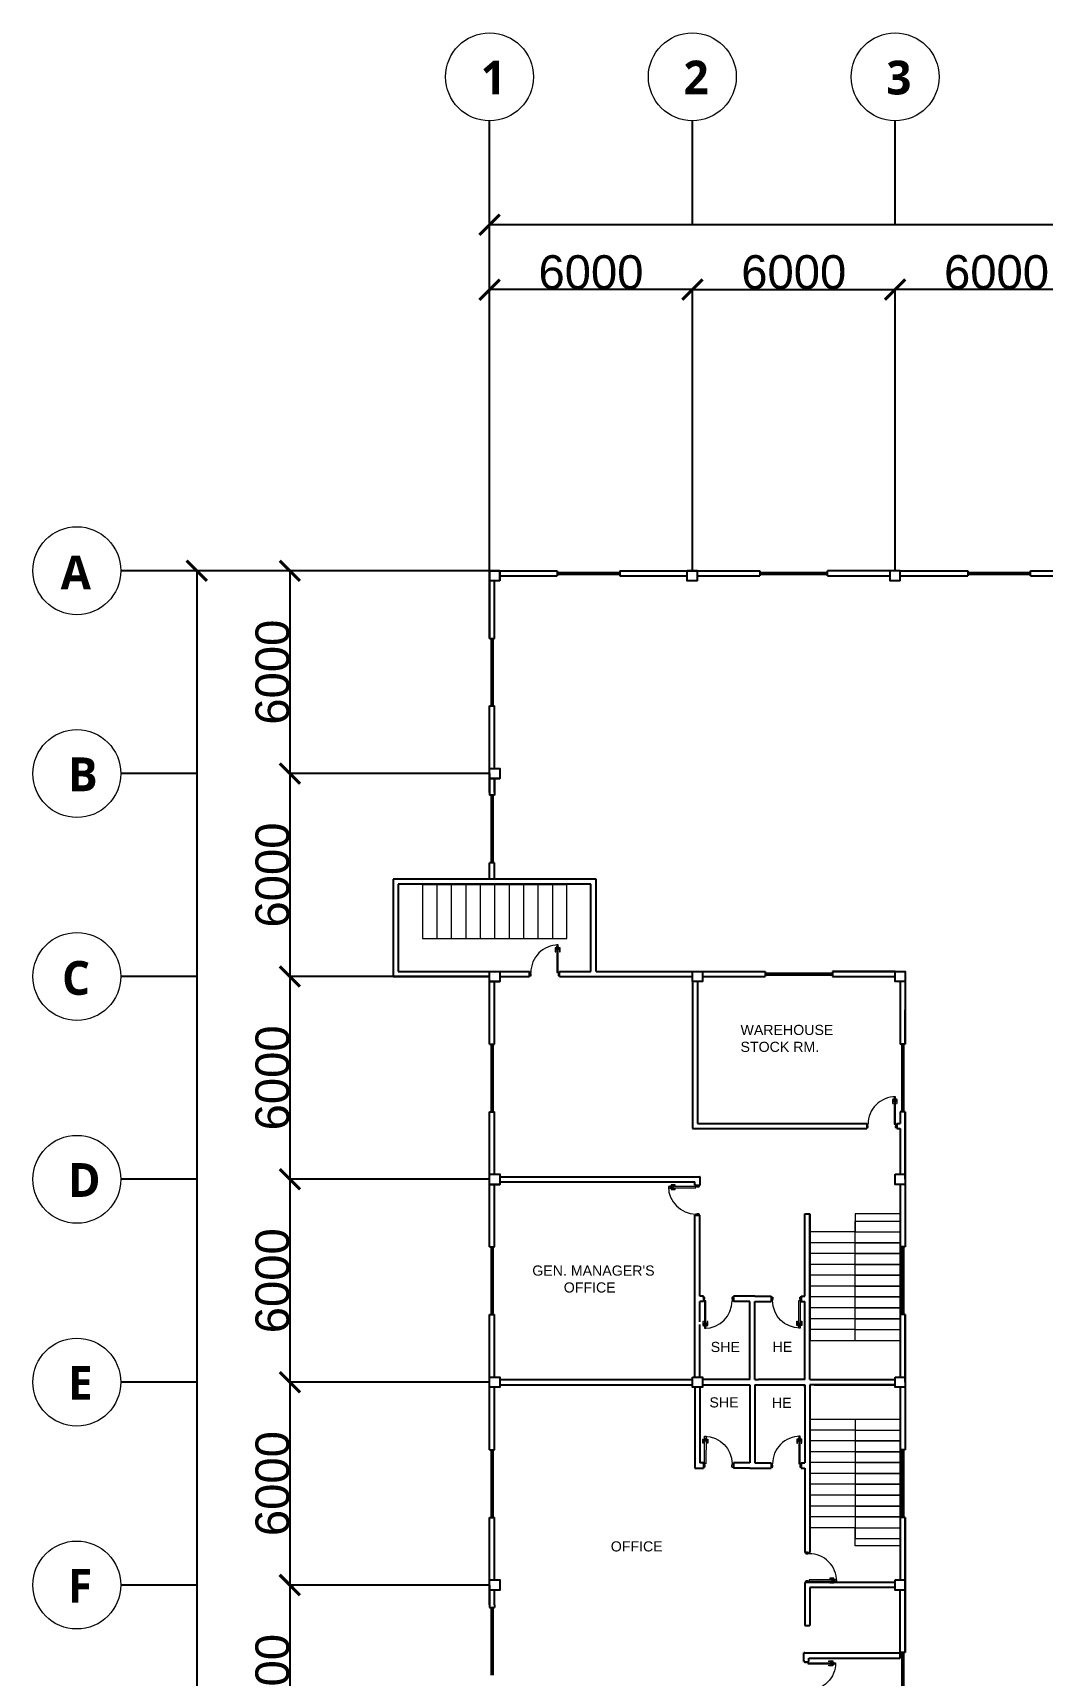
# Model space of a CAD drawing. Header units: millimetres. Extents: x 3339 to 2017737, y 4955 to 2748989.
# Drawn here: x 981896 to 1011759, y 1404776 to 1453350 of the extents above; entities that cross this region are included whole.
import ezdxf

# ---------------------------------------------------------------- set-up
doc = ezdxf.new("R2010")
doc.units = ezdxf.units.MM
doc.header["$LTSCALE"] = 30
for name, color, linetype, lineweight in [('A-DETL-GENF', 92, 'Continuous', 13), ('A-DOOR', 31, 'Continuous', 13), ('S-GRID-IDEN', 1, 'Continuous', 13), ('STAIR', 1, 'Continuous', 5)]:
    doc.layers.add(name, color=color, linetype=linetype, lineweight=lineweight)
doc.layers.add('POSTE', color=50, linetype='Continuous')
doc.styles.add('Arial Narrow_1', font='ARIALN.TTF', dxfattribs={"height": 450})
doc.styles.get("Standard").update_dxf_attribs({"font": 'arial.ttf'})
doc.styles.add('style1', font='arial.ttf', dxfattribs={"height": 100})
doc.dimstyles.new('ISO-25', dxfattribs={"dimtxt": 1000, "dimasz": 600, "dimexe": 1.25, "dimexo": 0.625, "dimtad": 1, "dimtxsty": 'Standard', "dimblk": 'ARCHTICK', "dimcen": 2.5, "dimclrd": 4, "dimadec": 0, "dimazin": 0, "dimtfac": 1, "dimtmove": 0, "dimatfit": 3, "dimfxl": 1, "dimarcsym": 0})

# ---------------------------------------------------------------- blocks, each defined once
blk = doc.blocks.new('POSTE')
for p, q in [((300, 300), (0, 300)), ((300, 0), (300, 300)), ((300, 0), (300, 0))]:
    blk.add_line(p, q)
blk.add_lwpolyline([(300, 0), (0, 0), (0, 300)])
blk = doc.blocks.new('POSTE 1')
blk.add_blockref('POSTE', (0, -30))
blk = doc.blocks.new('Poste 2')
at = {"layer": 'POSTE'}
blk.add_lwpolyline([(-300, 0), (0, 0), (0, -300), (-300, -300)], close=True, dxfattribs=at)
blk = doc.blocks.new('Poste 3')
at = {"layer": 'POSTE'}
blk.add_lwpolyline([(0, 0), (300, 0), (300, -300), (0, -300)], close=True, dxfattribs=at)
blk = doc.blocks.new('POSTE bot left')
at = {"layer": 'POSTE'}
blk.add_lwpolyline([(0, 300), (300, 300), (300, 0), (0, 0)], close=True, dxfattribs=at)
blk = doc.blocks.new('D4')
at = {"layer": 'A-DETL-GENF'}
for p, q in [((-1072, -29), (-1072, -112)), ((-1052, -29), (-1072, -29)), ((-1060, -41), (-1072, -30)), ((-1072, -112), (-1060, -112)), ((-1059, -112), (-1072, -112)), ((-1072, -112), (-1072, -150)), ((-1072, -150), (-1059, -150)), ((-1060, -112), (-1060, -41)), ((-1060, -41), (-1052, -41)), ((-1059, -150), (-1059, -112)), ((-1059, -115), (-1059, -147)), ((-1027, -115), (-1059, -115)), ((-1059, -147), (-1027, -147)), ((-1052, -41), (-1052, -29)), ((-1021, -74), (-1027, -80)), ((-1027, -80), (-1027, -182)), ((-1027, -147), (-1027, -115)), ((-1027, -182), (-1021, -188)), ((-1021, -188), (-1021, -74)), ((-974, -80), (-981, -74)), ((-981, -74), (-981, -188)), ((-981, -188), (-974, -182)), ((-974, -182), (-974, -80)), ((-943, -115), (-974, -115)), ((-974, -115), (-974, -147)), ((-974, -147), (-943, -147)), ((-930, -29), (-949, -29)), ((-949, -29), (-949, -41)), ((-949, -41), (-941, -41)), ((-943, -112), (-943, -150)), ((-930, -112), (-943, -112)), ((-943, -147), (-943, -115)), ((-943, -150), (-930, -150)), ((-941, -41), (-930, -30)), ((-941, -41), (-941, -112)), ((-941, -112), (-930, -112)), ((-930, -112), (-930, -29)), ((-930, -150), (-930, -112))]:
    blk.add_line(p, q, dxfattribs=at)
at = {"layer": 'A-DOOR', "lineweight": 18}
for p, q in [((-1059, 683), (-1024, 683)), ((-1014, 683), (-1059, 683)), ((-1059, 683), (-1059, 583)), ((-1059, 583), (-1024, 583)), ((-1024, 583), (-1024, 626)), ((-1024, 626), (-1014, 626)), ((-981, 583), (-1021, 583)), ((-1021, 583), (-1021, -231)), ((-1014, 626), (-1014, 683)), ((-981, -231), (-981, 583)), ((-169, 683), (-214, 683)), ((-214, 683), (-214, 626)), ((-214, 626), (-204, 626)), ((-204, 683), (-169, 683)), ((-204, 626), (-204, 583)), ((-204, 583), (-169, 583)), ((-169, 583), (-169, 683)), ((-1021, -231), (-981, -231))]:
    blk.add_line(p, q, dxfattribs=at)
at = {"layer": 'A-DOOR'}
blk.add_arc((-1021, 583), 814, 270, 0, dxfattribs=at)
blk = doc.blocks.new('Pintuan')
at = {"layer": 'A-DOOR', "rotation": 270}
blk.add_blockref('D4', (-626, -1014), dxfattribs=at)
blk = doc.blocks.new('WW1')
at = {"layer": 'STAIR'}
for p, q in [((-3000, 0), (-3000, -8000)), ((0, 0), (-3000, 0)), ((0, -8000), (0, 0)), ((-3000, -1600), (-3000, -800)), ((-3000, -800), (0, -800)), ((0, -1600), (0, -800)), ((-3000, -2400), (-3000, -1600)), ((-3000, -1600), (0, -1600)), ((0, -2400), (0, -1600)), ((-3000, -3200), (-3000, -2400)), ((-3000, -2400), (0, -2400)), ((0, -3200), (0, -2400)), ((-3000, -4000), (-3000, -3200)), ((-3000, -3200), (0, -3200)), ((0, -4000), (0, -3200)), ((-3000, -4800), (-3000, -4000)), ((-3000, -4000), (0, -4000)), ((0, -4800), (0, -4000)), ((-3000, -5600), (-3000, -4800)), ((-3000, -4800), (0, -4800)), ((0, -5600), (0, -4800)), ((-3000, -6400), (-3000, -5600)), ((-3000, -5600), (0, -5600)), ((0, -6400), (0, -5600)), ((-3000, -7200), (-3000, -6400)), ((-3000, -6400), (0, -6400)), ((-3000, -8000), (-3000, -7200)), ((-3000, -7200), (0, -7200)), ((0, -7200), (0, -6400)), ((0, -8000), (0, -7200)), ((-3000, -8000), (0, -8000))]:
    blk.add_line(p, q, dxfattribs=at)
blk = doc.blocks.new('S2')
at = {"layer": 'STAIR'}
for p, q in [((0, 0), (-1250, 0)), ((-1250, 0), (-1250, -500)), ((0, -3500), (0, 0)), ((-1250, -500), (-1250, -200)), ((-1250, -200), (0, -200)), ((-2500, -500), (-2500, -3500)), ((-1250, -500), (-2500, -500)), ((-1250, -800), (-2500, -800)), ((-1250, -3500), (-1250, -500)), ((-1250, -800), (-1250, -500)), ((-1250, -500), (0, -500)), ((-1250, -1100), (-1250, -800)), ((-1250, -800), (0, -800)), ((0, -800), (-1250, -800)), ((-1250, -1100), (-2500, -1100)), ((-1250, -1400), (-1250, -1100)), ((-1250, -1100), (0, -1100)), ((0, -1100), (-1250, -1100)), ((-1250, -1400), (-2500, -1400)), ((-1250, -1700), (-2500, -1700)), ((-1250, -1700), (-1250, -1400)), ((-1250, -1400), (0, -1400)), ((0, -1400), (-1250, -1400)), ((-1250, -2000), (-1250, -1700)), ((-1250, -1700), (0, -1700)), ((0, -1700), (-1250, -1700)), ((-1250, -2000), (-2500, -2000)), ((-1250, -2300), (-1250, -2000)), ((-1250, -2000), (0, -2000)), ((0, -2000), (-1250, -2000)), ((-1250, -2300), (-2500, -2300)), ((-1250, -2600), (-2500, -2600)), ((-1250, -2600), (-1250, -2300)), ((-1250, -2300), (0, -2300)), ((0, -2300), (-1250, -2300)), ((-1250, -2900), (-1250, -2600)), ((-1250, -2600), (0, -2600)), ((0, -2600), (-1250, -2600)), ((-1250, -2900), (-2500, -2900)), ((-1250, -3200), (-1250, -2900)), ((-1250, -2900), (0, -2900)), ((0, -2900), (-1250, -2900)), ((-1250, -3200), (-2500, -3200)), ((-2500, -3500), (-1250, -3500)), ((-1250, -3500), (-1250, -3200)), ((-1250, -3200), (0, -3200)), ((-1250, -3500), (0, -3500))]:
    blk.add_line(p, q, dxfattribs=at)
blk = doc.blocks.new('_ArchTick')
at = {"color": 0, "linetype": 'ByBlock', "const_width": 0.15}
blk.add_lwpolyline([(-0.5, -0.5), (0.5, 0.5)], dxfattribs=at)
blk = doc.blocks.new('*D21')
at = {"color": 0, "lineweight": -2, "transparency": 16777216}
for p, q in [((1001409, 1437592), (1001409, 1445758)), ((1007409, 1437442), (1007409, 1445758))]:
    blk.add_line(p, q, dxfattribs=at)
at = {"color": 4, "lineweight": -2, "transparency": 16777216}
blk.add_line((1001409, 1445757), (1007409, 1445757), dxfattribs=at)
at = {"layer": 'Defpoints', "color": 0, "transparency": 16777216}
for p in [(1007409, 1445757), (1001409, 1437591), (1007409, 1437441)]:
    blk.add_point(p, dxfattribs=at)
at = {"color": 4, "lineweight": -2, "transparency": 16777216, "xscale": 600, "yscale": 600, "zscale": 600, "rotation": 180}
blk.add_blockref('_ArchTick', (1001409, 1445757), dxfattribs=at)
at = {"color": 4, "lineweight": -2, "transparency": 16777216, "xscale": 600, "yscale": 600, "zscale": 600}
blk.add_blockref('_ArchTick', (1007409, 1445757), dxfattribs=at)
at = {"color": 0, "transparency": 16777216, "insert": (1004409, 1446268), "char_height": 1000, "attachment_point": 5}
blk.add_mtext('6000', dxfattribs=at)
blk = doc.blocks.new('*D22')
at = {"color": 0, "lineweight": -2, "transparency": 16777216}
for p, q in [((1007409, 1437592), (1007409, 1445758)), ((1013409, 1437442), (1013409, 1445758))]:
    blk.add_line(p, q, dxfattribs=at)
at = {"color": 4, "lineweight": -2, "transparency": 16777216}
blk.add_line((1013409, 1445757), (1007409, 1445757), dxfattribs=at)
at = {"layer": 'Defpoints', "color": 0, "transparency": 16777216}
for p in [(1007409, 1445757), (1007409, 1437591), (1013409, 1437441)]:
    blk.add_point(p, dxfattribs=at)
at = {"color": 4, "lineweight": -2, "transparency": 16777216, "xscale": 600, "yscale": 600, "zscale": 600, "rotation": 180}
blk.add_blockref('_ArchTick', (1007409, 1445757), dxfattribs=at)
at = {"color": 4, "lineweight": -2, "transparency": 16777216, "xscale": 600, "yscale": 600, "zscale": 600}
blk.add_blockref('_ArchTick', (1013409, 1445757), dxfattribs=at)
at = {"color": 0, "transparency": 16777216, "insert": (1010409, 1446268), "char_height": 1000, "attachment_point": 5}
blk.add_mtext('6000', dxfattribs=at)
blk = doc.blocks.new('*D28')
at = {"color": 0, "lineweight": -2, "transparency": 16777216}
for p, q in [((995408, 1437441), (989499, 1437441)), ((989501, 1431441), (989502, 1431441))]:
    blk.add_line(p, q, dxfattribs=at)
at = {"color": 4, "lineweight": -2, "transparency": 16777216}
blk.add_line((989501, 1437441), (989501, 1431441), dxfattribs=at)
at = {"layer": 'Defpoints', "color": 0, "transparency": 16777216}
for p in [(995409, 1437441), (989501, 1431441), (989501, 1431441)]:
    blk.add_point(p, dxfattribs=at)
at = {"color": 4, "lineweight": -2, "transparency": 16777216, "xscale": 600, "yscale": 600, "zscale": 600}
for p, rotation in [((989501, 1437441), 90), ((989501, 1431441), 270)]:
    blk.add_blockref('_ArchTick', p, dxfattribs=dict(at, rotation=rotation))
at = {"color": 0, "transparency": 16777216, "insert": (988989, 1434441), "char_height": 1000, "attachment_point": 5, "rotation": 90}
blk.add_mtext('6000', dxfattribs=at)
blk = doc.blocks.new('*D29')
at = {"color": 0, "lineweight": -2, "transparency": 16777216}
for p, q in [((995408, 1431441), (989499, 1431441)), ((995408, 1425441), (989499, 1425441))]:
    blk.add_line(p, q, dxfattribs=at)
at = {"color": 4, "lineweight": -2, "transparency": 16777216}
blk.add_line((989501, 1431441), (989501, 1425441), dxfattribs=at)
at = {"layer": 'Defpoints', "color": 0, "transparency": 16777216}
for p in [(995409, 1431441), (989501, 1425441), (995409, 1425441)]:
    blk.add_point(p, dxfattribs=at)
at = {"color": 4, "lineweight": -2, "transparency": 16777216, "xscale": 600, "yscale": 600, "zscale": 600}
for p, rotation in [((989501, 1431441), 90), ((989501, 1425441), 270)]:
    blk.add_blockref('_ArchTick', p, dxfattribs=dict(at, rotation=rotation))
at = {"color": 0, "transparency": 16777216, "insert": (988989, 1428441), "char_height": 1000, "attachment_point": 5, "rotation": 90}
blk.add_mtext('6000', dxfattribs=at)
blk = doc.blocks.new('*D30')
at = {"color": 0, "lineweight": -2, "transparency": 16777216}
for p, q in [((995408, 1425441), (989499, 1425441)), ((995408, 1419441), (989499, 1419441))]:
    blk.add_line(p, q, dxfattribs=at)
at = {"color": 4, "lineweight": -2, "transparency": 16777216}
blk.add_line((989501, 1425441), (989501, 1419441), dxfattribs=at)
at = {"layer": 'Defpoints', "color": 0, "transparency": 16777216}
for p in [(995409, 1425441), (989501, 1419441), (995409, 1419441)]:
    blk.add_point(p, dxfattribs=at)
at = {"color": 4, "lineweight": -2, "transparency": 16777216, "xscale": 600, "yscale": 600, "zscale": 600}
for p, rotation in [((989501, 1425441), 90), ((989501, 1419441), 270)]:
    blk.add_blockref('_ArchTick', p, dxfattribs=dict(at, rotation=rotation))
at = {"color": 0, "transparency": 16777216, "insert": (988989, 1422441), "char_height": 1000, "attachment_point": 5, "rotation": 90}
blk.add_mtext('6000', dxfattribs=at)
blk = doc.blocks.new('*D31')
at = {"color": 0, "lineweight": -2, "transparency": 16777216}
for p, q in [((995408, 1419441), (989499, 1419441)), ((995408, 1413441), (989499, 1413441))]:
    blk.add_line(p, q, dxfattribs=at)
at = {"color": 4, "lineweight": -2, "transparency": 16777216}
blk.add_line((989501, 1419441), (989501, 1413441), dxfattribs=at)
at = {"layer": 'Defpoints', "color": 0, "transparency": 16777216}
for p in [(995409, 1419441), (989501, 1413441), (995409, 1413441)]:
    blk.add_point(p, dxfattribs=at)
at = {"color": 4, "lineweight": -2, "transparency": 16777216, "xscale": 600, "yscale": 600, "zscale": 600}
for p, rotation in [((989501, 1419441), 90), ((989501, 1413441), 270)]:
    blk.add_blockref('_ArchTick', p, dxfattribs=dict(at, rotation=rotation))
at = {"color": 0, "transparency": 16777216, "insert": (988989, 1416441), "char_height": 1000, "attachment_point": 5, "rotation": 90}
blk.add_mtext('6000', dxfattribs=at)
blk = doc.blocks.new('*D32')
at = {"color": 0, "lineweight": -2, "transparency": 16777216}
for p, q in [((995408, 1413441), (989499, 1413441)), ((995408, 1407441), (989499, 1407441))]:
    blk.add_line(p, q, dxfattribs=at)
at = {"color": 4, "lineweight": -2, "transparency": 16777216}
blk.add_line((989501, 1413441), (989501, 1407441), dxfattribs=at)
at = {"layer": 'Defpoints', "color": 0, "transparency": 16777216}
for p in [(995409, 1413441), (989501, 1407441), (995409, 1407441)]:
    blk.add_point(p, dxfattribs=at)
at = {"color": 4, "lineweight": -2, "transparency": 16777216, "xscale": 600, "yscale": 600, "zscale": 600}
for p, rotation in [((989501, 1413441), 90), ((989501, 1407441), 270)]:
    blk.add_blockref('_ArchTick', p, dxfattribs=dict(at, rotation=rotation))
at = {"color": 0, "transparency": 16777216, "insert": (988989, 1410441), "char_height": 1000, "attachment_point": 5, "rotation": 90}
blk.add_mtext('6000', dxfattribs=at)
blk = doc.blocks.new('*D33')
at = {"color": 0, "lineweight": -2, "transparency": 16777216}
for p, q in [((995408, 1407441), (989498, 1407441)), ((995408, 1401441), (989498, 1401441))]:
    blk.add_line(p, q, dxfattribs=at)
at = {"color": 4, "lineweight": -2, "transparency": 16777216}
blk.add_line((989499, 1407441), (989499, 1401441), dxfattribs=at)
at = {"layer": 'Defpoints', "color": 0, "transparency": 16777216}
for p in [(995409, 1407441), (989499, 1401441), (995409, 1401441)]:
    blk.add_point(p, dxfattribs=at)
at = {"color": 4, "lineweight": -2, "transparency": 16777216, "xscale": 600, "yscale": 600, "zscale": 600}
for p, rotation in [((989499, 1407441), 90), ((989499, 1401441), 270)]:
    blk.add_blockref('_ArchTick', p, dxfattribs=dict(at, rotation=rotation))
at = {"color": 0, "transparency": 16777216, "insert": (988988, 1404441), "char_height": 1000, "attachment_point": 5, "rotation": 90}
blk.add_mtext('6000', dxfattribs=at)
blk = doc.blocks.new('*D39')
at = {"color": 0, "lineweight": -2, "transparency": 16777216}
for p, q in [((995408, 1437441), (986748, 1437441)), ((995408, 1366441), (986748, 1366441))]:
    blk.add_line(p, q, dxfattribs=at)
at = {"color": 4, "lineweight": -2, "transparency": 16777216}
blk.add_line((986750, 1437441), (986750, 1366441), dxfattribs=at)
at = {"layer": 'Defpoints', "color": 0, "transparency": 16777216}
for p in [(995409, 1437441), (986750, 1366441), (995409, 1366441)]:
    blk.add_point(p, dxfattribs=at)
at = {"color": 4, "lineweight": -2, "transparency": 16777216, "xscale": 600, "yscale": 600, "zscale": 600}
for p, rotation in [((986750, 1437441), 90), ((986750, 1366441), 270)]:
    blk.add_blockref('_ArchTick', p, dxfattribs=dict(at, rotation=rotation))
at = {"color": 0, "transparency": 16777216, "insert": (986238, 1401941), "char_height": 1000, "attachment_point": 5, "rotation": 90}
blk.add_mtext('71000', dxfattribs=at)
blk = doc.blocks.new('*D40')
at = {"color": 0, "lineweight": -2, "transparency": 16777216}
for p, q in [((995409, 1437442), (995409, 1447679)), ((1039409, 1437442), (1039409, 1447679))]:
    blk.add_line(p, q, dxfattribs=at)
at = {"color": 4, "lineweight": -2, "transparency": 16777216}
blk.add_line((995409, 1447677), (1039409, 1447677), dxfattribs=at)
at = {"layer": 'Defpoints', "color": 0, "transparency": 16777216}
for p in [(1039409, 1447677), (995409, 1437441), (1039409, 1437441)]:
    blk.add_point(p, dxfattribs=at)
at = {"color": 4, "lineweight": -2, "transparency": 16777216, "xscale": 600, "yscale": 600, "zscale": 600, "rotation": 180}
blk.add_blockref('_ArchTick', (995409, 1447677), dxfattribs=at)
at = {"color": 4, "lineweight": -2, "transparency": 16777216, "xscale": 600, "yscale": 600, "zscale": 600}
blk.add_blockref('_ArchTick', (1039409, 1447677), dxfattribs=at)
at = {"color": 0, "transparency": 16777216, "insert": (1017409, 1448188), "char_height": 1000, "attachment_point": 5}
blk.add_mtext('44000', dxfattribs=at)
blk = doc.blocks.new('*D41')
at = {"color": 0, "lineweight": -2, "transparency": 16777216}
for p, q in [((995409, 1437442), (995409, 1445757)), ((1001409, 1437442), (1001409, 1445757))]:
    blk.add_line(p, q, dxfattribs=at)
at = {"color": 4, "lineweight": -2, "transparency": 16777216}
blk.add_line((1001409, 1445755), (995409, 1445755), dxfattribs=at)
at = {"layer": 'Defpoints', "color": 0, "transparency": 16777216}
for p in [(995409, 1445755), (995409, 1437441), (1001409, 1437441)]:
    blk.add_point(p, dxfattribs=at)
at = {"color": 4, "lineweight": -2, "transparency": 16777216, "xscale": 600, "yscale": 600, "zscale": 600, "rotation": 180}
blk.add_blockref('_ArchTick', (995409, 1445755), dxfattribs=at)
at = {"color": 4, "lineweight": -2, "transparency": 16777216, "xscale": 600, "yscale": 600, "zscale": 600}
blk.add_blockref('_ArchTick', (1001409, 1445755), dxfattribs=at)
at = {"color": 0, "transparency": 16777216, "insert": (998409, 1446266), "char_height": 1000, "attachment_point": 5}
blk.add_mtext('6000', dxfattribs=at)
blk = doc.blocks.new('Grid - M_Grid Head - Circle-24584-A - GROUND FLOOR PLAN')
at = {"layer": 'S-GRID-IDEN'}
blk.add_circle((0, 0), 6.5, dxfattribs=at)
blk = doc.blocks.new('Letter sa bilog')
at = {"layer": 'S-GRID-IDEN', "xscale": 99.99999999999993, "yscale": 99.99999999999993, "zscale": 99.99999999999993}
blk.add_blockref('Grid - M_Grid Head - Circle-24584-A - GROUND FLOOR PLAN', (-650, 0), dxfattribs=at)
at = {"layer": 'S-GRID-IDEN', "insert": (-891, 223), "char_height": 500, "width": 424.89, "attachment_point": 1, "style": 'Arial Narrow_1'}
blk.add_mtext('{\\f@Malgun Gothic|b1|i0|c0|p34;A}', dxfattribs=at)

msp = doc.modelspace()

# ---------------------------------------------------------------- linework, layer by layer
for p, q in [((995408.953, 1447678.518), (995408.953, 1450749.027)), ((1001408.953, 1447678.518), (1001408.953, 1450750.277)), ((1007408.953, 1447678.518), (1007408.953, 1450749.027)), ((986749.664, 1437440.109), (984498.062, 1437441.359)), ((995408.953, 1437441.359), (997408.953, 1437441.359)), ((995408.953, 1437441.359), (995408.953, 1435441.359)), ((995408.953, 1435441.359), (995408.953, 1437441.359)), ((997408.953, 1437441.359), (997408.953, 1437291.359)), ((997408.953, 1437391.359), (999258.953, 1437391.359)), ((997408.953, 1437341.359), (999258.953, 1437341.359)), ((999258.953, 1437441.359), (999258.953, 1437291.359)), ((999258.953, 1437441.359), (1003258.953, 1437441.359)), ((1001558.953, 1437441.224), (1003408.953, 1437441.224)), ((1003258.953, 1437441.224), (1003258.953, 1437441.359)), ((1003408.953, 1437441.224), (1003408.953, 1437291.359)), ((1003408.953, 1437391.291), (1005408.953, 1437391.291)), ((1003408.953, 1437341.291), (1005408.953, 1437341.291)), ((1007258.953, 1437441.224), (1005408.953, 1437441.224)), ((1005408.953, 1437291.359), (1005408.953, 1437441.224)), ((1007558.953, 1437441.224), (1009558.953, 1437441.224)), ((1009259.602, 1437441.224), (1009259.602, 1437441.359)), ((1009558.953, 1437441.224), (1009558.953, 1437291.359)), ((1009558.953, 1437391.291), (1011408.953, 1437391.291)), ((1009558.953, 1437341.291), (1011408.953, 1437341.291)), ((1011408.953, 1437441.359), (1015259.602, 1437441.359)), ((1011408.953, 1437291.359), (1011408.953, 1437441.359)), ((995408.953, 1437144.656), (995408.953, 1437144.656)), ((995558.953, 1435441.359), (995558.953, 1437141.359)), ((995708.953, 1437291.359), (997408.953, 1437291.359)), ((999258.953, 1437291.359), (1001258.953, 1437291.359)), ((1001558.953, 1437291.359), (1003258.953, 1437291.359)), ((1001558.953, 1437291.359), (1003258.953, 1437291.359)), ((1003258.953, 1437291.359), (1003258.953, 1437291.359)), ((1003258.953, 1437291.359), (1003408.953, 1437291.359)), ((1005408.953, 1437291.359), (1007259.602, 1437291.359)), ((1007558.953, 1437291.359), (1009259.602, 1437291.359)), ((1007559.602, 1437291.359), (1009259.602, 1437291.359)), ((1009259.602, 1437291.359), (1009259.602, 1437291.359)), ((1009259.602, 1437291.359), (1009558.953, 1437291.359)), ((1011408.953, 1437291.359), (1013258.953, 1437291.359)), ((995408.953, 1435441.359), (995558.953, 1435441.359)), ((995458.953, 1435441.359), (995458.953, 1433441.359)), ((995508.953, 1435441.359), (995508.953, 1433441.359)), ((995408.953, 1431441.359), (995408.953, 1433441.359)), ((995408.953, 1433441.359), (995558.953, 1433441.359)), ((995408.953, 1430878.859), (995408.953, 1433441.359)), ((995558.953, 1431591.359), (995558.953, 1433441.359)), ((986748.414, 1431441.359), (984499.312, 1431441.359)), ((995408.953, 1431441.359), (995408.953, 1430878.859)), ((995558.953, 1430878.859), (995558.953, 1431291.359)), ((995558.953, 1431291.359), (995558.953, 1430803.859)), ((995408.953, 1430878.859), (995408.953, 1430803.859)), ((995558.953, 1430803.859), (995408.953, 1430803.859)), ((995458.953, 1430803.859), (995458.953, 1428803.859)), ((995458.953, 1430803.859), (995458.953, 1428803.859)), ((995508.953, 1430803.859), (995508.953, 1428803.859)), ((995508.953, 1430803.859), (995508.953, 1428803.859)), ((995408.953, 1428316.359), (995408.953, 1428803.859)), ((995558.953, 1428803.859), (995408.953, 1428803.859)), ((995558.953, 1428316.359), (995558.953, 1428803.859)), ((995558.953, 1428316.359), (995558.953, 1428803.859)), ((995558.953, 1428316.359), (995558.953, 1428803.859)), ((998558.953, 1428316.359), (992558.953, 1428316.359)), ((992558.953, 1428316.359), (992558.953, 1425441.359)), ((992708.953, 1428166.359), (992708.953, 1425591.359)), ((998408.953, 1428166.359), (992708.953, 1428166.359)), ((993422.392, 1428166.359), (997695.514, 1428166.359)), ((998408.953, 1425591.359), (998408.953, 1428166.359)), ((998558.953, 1425591.359), (998558.953, 1428316.359)), ((986748.414, 1425441.359), (984498.062, 1425441.359)), ((992558.953, 1425441.359), (995408.953, 1425441.359)), ((992708.953, 1425591.359), (995408.953, 1425591.359)), ((995408.953, 1425591.359), (996591.453, 1425591.359)), ((995408.953, 1423441.359), (995408.953, 1425591.359)), ((995558.953, 1423441.359), (995558.953, 1425291.359)), ((995708.953, 1425591.359), (996591.453, 1425591.359)), ((995708.953, 1425441.359), (996591.453, 1425441.359)), ((996591.453, 1425441.359), (996591.453, 1425591.359)), ((997481.453, 1425441.359), (997481.453, 1425591.359)), ((997481.453, 1425591.359), (998408.953, 1425591.359)), ((997481.453, 1425441.359), (1001408.953, 1425441.359)), ((998558.953, 1425591.359), (1001408.953, 1425591.359)), ((1001408.953, 1425291.359), (1001408.953, 1420943.656)), ((1001558.953, 1425291.359), (1001558.953, 1421093.656)), ((1001708.953, 1425591.359), (1003558.953, 1425591.359)), ((1001708.953, 1425591.359), (1003558.953, 1425591.359)), ((1001708.953, 1425441.359), (1003558.953, 1425441.359)), ((1003558.953, 1425591.359), (1003558.953, 1425441.359)), ((1003558.953, 1425541.359), (1005558.953, 1425541.359)), ((1003558.953, 1425491.359), (1005558.953, 1425491.359)), ((1007408.953, 1425591.359), (1005558.953, 1425591.359)), ((1005558.953, 1425591.359), (1005558.953, 1425441.359)), ((1005558.953, 1425591.359), (1007408.953, 1425591.359)), ((1005558.953, 1425441.359), (1007408.953, 1425441.359)), ((1007558.953, 1425291.359), (1007558.953, 1423441.359)), ((1007708.953, 1425591.359), (1007708.953, 1423441.359)), ((1007708.953, 1425291.359), (1007708.953, 1423441.359)), ((1007708.953, 1425291.359), (1007708.953, 1423441.359)), ((1007708.953, 1423441.359), (1007708.953, 1424452.855)), ((995408.953, 1423441.359), (995558.953, 1423441.359)), ((995458.953, 1423441.359), (995458.953, 1421441.359)), ((995458.953, 1423441.359), (995458.953, 1421441.359)), ((995508.953, 1423441.359), (995508.953, 1421441.359)), ((995508.953, 1423441.359), (995508.953, 1421441.359)), ((1007708.953, 1423441.359), (1007558.953, 1423441.359)), ((1007608.953, 1423441.359), (1007608.953, 1421441.359)), ((1007658.953, 1423441.359), (1007658.953, 1421441.359)), ((995408.953, 1421441.359), (995558.953, 1421441.359)), ((995408.953, 1417441.359), (995408.953, 1421441.359)), ((995558.953, 1419591.359), (995558.953, 1421441.359)), ((1007708.953, 1421441.359), (1007558.953, 1421441.359)), ((1007558.953, 1421441.359), (1007558.953, 1421093.656)), ((1007708.953, 1419441.359), (1007708.953, 1421441.359)), ((1007708.953, 1421441.359), (1007708.953, 1417441.359)), ((1001408.953, 1420943.656), (1006568.953, 1420943.656)), ((1001558.953, 1421093.656), (1006568.953, 1421093.656)), ((1006568.953, 1421068.656), (1006568.953, 1421093.656)), ((1006568.953, 1421068.656), (1006568.953, 1420943.656)), ((1007458.953, 1421068.656), (1007458.953, 1421093.656)), ((1007458.953, 1421093.656), (1007558.953, 1421093.656)), ((1007458.953, 1421068.656), (1007458.953, 1420943.656)), ((1007458.953, 1420943.656), (1007558.953, 1420943.656)), ((1007558.953, 1420943.656), (1007558.953, 1419591.359)), ((986748.414, 1419441.359), (984498.062, 1419441.359)), ((995708.953, 1419516.359), (1001558.953, 1419516.359)), ((995708.953, 1419366.359), (1000726.983, 1419366.359)), ((1000726.983, 1419366.359), (1001483.953, 1419366.359)), ((1001483.953, 1419266.359), (1001483.953, 1419366.359)), ((1001558.953, 1419516.359), (1001633.953, 1419516.359)), ((1001637.453, 1419516.359), (1001633.953, 1419516.359)), ((1001637.453, 1419266.359), (1001637.453, 1419516.359)), ((1007708.953, 1419441.359), (1007708.953, 1417441.359)), ((995558.953, 1417441.359), (995558.953, 1419291.359)), ((1001512.453, 1419266.359), (1001483.953, 1419266.359)), ((1001483.953, 1419266.359), (1001631.674, 1419266.359)), ((1001637.453, 1419266.359), (1001631.674, 1419266.359)), ((1007558.953, 1419291.359), (1007558.953, 1413591.359)), ((1004733.953, 1416441.359), (1004733.953, 1418420.976)), ((1004733.953, 1418420.976), (1004883.953, 1418420.976)), ((1004883.953, 1418297.059), (1004883.953, 1418420.976)), ((1004883.953, 1418420.976), (1004883.953, 1414665.754)), ((1007558.953, 1418419.419), (1007558.953, 1417441.359)), ((1001483.953, 1413591.359), (1001483.953, 1418376.359)), ((1001512.453, 1418376.359), (1001483.953, 1418376.359)), ((1001512.453, 1418376.359), (1001633.953, 1418376.359)), ((1001633.953, 1415981.709), (1001633.953, 1418376.359)), ((1004883.953, 1416478.859), (1004883.953, 1418297.059)), ((995408.953, 1417441.359), (995558.953, 1417441.359)), ((995458.953, 1417441.359), (995458.953, 1415441.359)), ((995458.953, 1417441.359), (995458.953, 1415441.359)), ((995508.953, 1417441.359), (995508.953, 1415441.359)), ((995508.953, 1417441.359), (995508.953, 1415441.359)), ((1007708.953, 1417441.359), (1007558.953, 1417441.359)), ((1007608.953, 1417441.359), (1007608.953, 1415441.359)), ((1007658.953, 1417441.359), (1007658.953, 1415441.359)), ((1004733.953, 1415981.709), (1004733.953, 1416478.859)), ((1004883.953, 1413516.359), (1004883.953, 1416478.859)), ((1001733.953, 1415981.709), (1001633.953, 1415981.709)), ((1001733.953, 1415948.683), (1001733.953, 1415981.709)), ((1003108.953, 1415981.709), (1002623.953, 1415981.709)), ((1002623.953, 1415948.683), (1002623.953, 1415981.709)), ((1003258.953, 1415981.709), (1003108.953, 1415981.709)), ((1003258.953, 1415981.709), (1003743.243, 1415981.709)), ((1003743.243, 1415953.17), (1003743.243, 1415981.709)), ((1003743.243, 1415953.17), (1003743.243, 1415831.709)), ((1004633.243, 1415981.709), (1004733.953, 1415981.709)), ((1004633.243, 1415953.17), (1004633.243, 1415981.709)), ((1004633.243, 1415953.17), (1004633.243, 1415831.709)), ((1004883.953, 1415981.709), (1004886.164, 1415981.709)), ((1001633.953, 1415224.286), (1001633.953, 1415831.709)), ((1001733.953, 1415831.709), (1001633.953, 1415831.709)), ((1001733.953, 1415948.683), (1001733.953, 1415831.709)), ((1002623.953, 1415948.683), (1002623.953, 1415831.709)), ((1003108.953, 1415831.709), (1002623.953, 1415831.709)), ((1003108.953, 1413516.359), (1003108.953, 1415831.709)), ((1003258.953, 1413516.359), (1003258.953, 1415831.709)), ((1003258.953, 1415831.709), (1003743.243, 1415831.709)), ((1004633.243, 1415831.709), (1004733.953, 1415831.709)), ((1004733.953, 1413516.359), (1004733.953, 1415831.709)), ((1004883.953, 1415831.709), (1004886.164, 1415831.709)), ((995408.953, 1413591.359), (995408.953, 1415441.359)), ((995408.953, 1415441.359), (995558.953, 1415441.359)), ((995558.953, 1413591.359), (995558.953, 1415441.359)), ((1001633.953, 1413591.359), (1001633.953, 1415150.558)), ((1007708.953, 1415441.359), (1007558.953, 1415441.359)), ((1007558.953, 1415441.359), (1007558.953, 1414665.754)), ((1007708.953, 1413441.359), (1007708.953, 1415441.359)), ((1007708.953, 1415441.359), (1007708.953, 1411441.359)), ((995408.953, 1411441.359), (995408.953, 1413591.359)), ((986748.414, 1413441.359), (984496.812, 1413441.359)), ((995558.953, 1411441.359), (995558.953, 1413291.359)), ((995708.953, 1413516.359), (1001408.953, 1413516.359)), ((995708.953, 1413366.359), (1001408.953, 1413366.359)), ((1001483.953, 1413291.359), (1001483.953, 1410901.008)), ((1001633.953, 1413291.359), (1001633.953, 1411051.008)), ((1003108.953, 1413516.359), (1001708.953, 1413516.359)), ((1001708.953, 1413366.359), (1003108.953, 1413366.359)), ((1003108.953, 1413366.359), (1003108.953, 1411051.008)), ((1003258.953, 1413516.359), (1003362.285, 1413516.359)), ((1003258.953, 1413366.359), (1003258.953, 1411051.008)), ((1003258.953, 1413366.359), (1004733.953, 1413366.359)), ((1004733.953, 1413516.359), (1003362.285, 1413516.359)), ((1004733.953, 1413291.359), (1004733.953, 1413366.359)), ((1004733.953, 1413366.359), (1004733.953, 1411051.008)), ((1004883.953, 1413516.359), (1005015.616, 1413516.359)), ((1007408.953, 1413366.359), (1004883.953, 1413366.359)), ((1004883.953, 1413366.359), (1004883.953, 1408406.359)), ((1005015.616, 1413516.359), (1007408.953, 1413516.359)), ((1005015.616, 1413366.359), (1007408.953, 1413366.359)), ((1007558.953, 1413291.359), (1007558.953, 1407591.359)), ((1007708.953, 1413441.359), (1007708.953, 1411441.359)), ((1007558.953, 1412343.979), (1007558.953, 1411441.359)), ((995408.953, 1411441.359), (995558.953, 1411441.359)), ((995458.953, 1411441.359), (995458.953, 1409441.359)), ((995458.953, 1411441.359), (995458.953, 1409441.359)), ((995508.953, 1411441.359), (995508.953, 1409441.359)), ((995508.953, 1411441.359), (995508.953, 1409441.359)), ((1007708.953, 1411441.359), (1007558.953, 1411441.359)), ((1007608.953, 1411441.359), (1007608.953, 1409441.359)), ((1007658.953, 1411441.359), (1007658.953, 1409441.359)), ((1001483.953, 1410901.008), (1001633.953, 1410901.008)), ((1001734.682, 1411051.008), (1001633.953, 1411051.008)), ((1001633.953, 1410901.008), (1001734.645, 1410901.008)), ((1001734.676, 1411026.227), (1001734.645, 1410901.008)), ((1001734.676, 1411026.227), (1001734.682, 1411051.008)), ((1002624.676, 1411026.008), (1002624.682, 1411051.008)), ((1002624.676, 1411026.008), (1002624.676, 1410901.008)), ((1003108.953, 1410901.008), (1002624.676, 1410901.008)), ((1003108.953, 1411051.008), (1002624.682, 1411051.008)), ((1003108.953, 1410901.008), (1003258.953, 1410901.008)), ((1003258.953, 1411051.008), (1003743.243, 1411051.008)), ((1003258.953, 1410901.008), (1003743.243, 1410901.008)), ((1003743.243, 1411026.008), (1003743.243, 1411051.008)), ((1003743.243, 1411026.008), (1003743.243, 1410901.008)), ((1004633.243, 1411026.008), (1004633.243, 1411051.008)), ((1004633.243, 1411051.008), (1004733.953, 1411051.008)), ((1004633.243, 1411026.008), (1004633.243, 1410901.008)), ((1004633.243, 1410901.008), (1004733.953, 1410901.008)), ((1004733.953, 1410901.008), (1004733.953, 1408406.359)), ((995408.953, 1409441.359), (995558.953, 1409441.359)), ((995408.953, 1406850.562), (995408.953, 1409441.359)), ((995558.953, 1407591.359), (995558.953, 1409441.359)), ((1007708.953, 1409441.359), (1007558.953, 1409441.359)), ((1007558.953, 1409441.359), (1007558.953, 1408602.075)), ((1007708.953, 1407441.359), (1007708.953, 1409441.359)), ((1007708.953, 1407441.359), (1007708.953, 1409441.359)), ((1007708.953, 1409441.359), (1007708.953, 1407591.359)), ((1004815.616, 1408406.359), (1004733.953, 1408406.359)), ((1004733.953, 1408406.359), (1004883.953, 1408406.359)), ((986748.414, 1407441.359), (984495.562, 1407441.359)), ((995408.953, 1407441.359), (995408.953, 1406850.562)), ((995408.953, 1407291.359), (995408.953, 1406775.562)), ((995558.953, 1406850.562), (995558.953, 1407291.359)), ((1007408.953, 1407516.359), (1004733.953, 1407516.359)), ((1004733.953, 1407516.359), (1004733.953, 1406244.111)), ((1007408.953, 1407516.359), (1004865.616, 1407516.359)), ((1004883.953, 1407366.359), (1004883.953, 1406244.111)), ((1005015.616, 1407366.359), (1004883.953, 1407366.359)), ((1007408.953, 1407366.359), (1005015.616, 1407366.359)), ((1007558.953, 1405441.359), (1007558.953, 1407291.359)), ((1007708.953, 1405441.359), (1007708.953, 1407591.359)), ((1007708.953, 1407441.359), (1007708.953, 1405441.359)), ((995408.953, 1406775.562), (995558.953, 1406775.562)), ((995458.953, 1406775.562), (995458.953, 1404775.562)), ((995458.953, 1406775.562), (995458.953, 1404775.562)), ((995458.953, 1406775.562), (995458.953, 1404775.562)), ((995458.953, 1406775.562), (995458.953, 1404775.562)), ((995508.953, 1406775.562), (995508.953, 1404775.562)), ((995508.953, 1406775.562), (995508.953, 1404775.562)), ((995508.953, 1406775.562), (995508.953, 1404775.562)), ((995508.953, 1406775.562), (995508.953, 1404775.562)), ((995558.953, 1406850.562), (995558.953, 1406775.562)), ((1004733.953, 1406244.111), (1004883.953, 1406244.111)), ((1004708.953, 1405181.359), (1004708.953, 1405431.359)), ((1004733.953, 1405431.359), (1004708.953, 1405431.359)), ((1004733.953, 1405431.359), (1007558.953, 1405431.359)), ((1004858.953, 1405281.359), (1007558.953, 1405281.359)), ((1004858.953, 1405181.359), (1004858.953, 1405281.359)), ((1007708.953, 1405441.359), (1007558.953, 1405441.359)), ((1007558.953, 1405281.359), (1007558.953, 1405431.359)), ((1007608.953, 1405441.359), (1007608.953, 1403441.359)), ((1007658.953, 1405441.359), (1007658.953, 1403441.359)), ((1004733.953, 1405181.359), (1004708.953, 1405181.359)), ((1004708.953, 1405181.359), (1004733.953, 1405181.359)), ((1004833.953, 1405181.359), (1004858.953, 1405181.359))]:
    msp.add_line(p, q)
at = {"color": 4}
for p, q in [((995408.953, 1447678.518), (1039408.953, 1447678.518)), ((986748.414, 1437441.359), (986748.414, 1366441.359))]:
    msp.add_line(p, q, dxfattribs=at)
at = {"layer": 'POSTE'}
for p, q in [((995708.953, 1437438.061), (995708.953, 1437141.359)), ((995408.953, 1431291.359), (995708.953, 1431291.359)), ((995408.953, 1425291.359), (995708.953, 1425291.359)), ((995708.953, 1425591.359), (995708.953, 1425291.359)), ((995408.953, 1419291.359), (995708.953, 1419291.359)), ((995408.953, 1413591.359), (995708.953, 1413591.359)), ((995708.953, 1413591.359), (995708.953, 1413291.359)), ((1001408.953, 1413591.359), (1001708.953, 1413591.359)), ((1007408.953, 1413591.359), (1007708.953, 1413591.359))]:
    msp.add_line(p, q, dxfattribs=at)

# ---------------------------------------------------------------- block references
at = {"color": 4, "xscale": 600, "yscale": 600, "zscale": 600}
for p, rotation in [((995408.953, 1447678.518), 180), ((986748.414, 1437441.359), 90)]:
    msp.add_blockref('_ArchTick', p, dxfattribs=dict(at, rotation=rotation))
at = {"xscale": 2, "yscale": 2, "zscale": 2}
msp.add_blockref('Letter sa bilog', (984498.062, 1437441.359), dxfattribs=at)
at = {"xscale": 0.5341402866077511, "yscale": 0.5341402866077511, "zscale": 0.5341402866077511, "rotation": 270}
msp.add_blockref('WW1', (997695.514, 1426563.938), dxfattribs=at)
for p, rotation in [((997436.453, 1425516.359), 270), ((1007413.953, 1421025.656), 270), ((1001778.953, 1415891.683), 90), ((1004588.243, 1410983.008), 270), ((1004822.616, 1407561.359), 180)]:
    msp.add_blockref('Pintuan', p, dxfattribs=dict(rotation=rotation))
msp.add_blockref('Pintuan', (1001555.453, 1419221.359))
at = {"xscale": -1}
for p, rotation in [((1004588.243, 1415896.17), 270), ((1001779.665, 1410983.216), 89.98592241297007)]:
    msp.add_blockref('Pintuan', p, dxfattribs=dict(at, rotation=rotation))
msp.add_blockref('Pintuan', (1004790.953, 1405136.359), dxfattribs=at)
at = {"layer": 'POSTE'}
for name, p in [('POSTE 1', (995408.953, 1437171.359)), ('POSTE 1', (995408.953, 1437171.359)), ('POSTE 1', (995408.953, 1437171.359)), ('POSTE 1', (995408.953, 1437171.359)), ('POSTE', (1001258.953, 1437141.224)), ('POSTE', (1007258.953, 1437141.224)), ('Poste 2', (995708.953, 1431591.359)), ('Poste 2', (995708.953, 1425591.359)), ('POSTE bot left', (1001408.953, 1425291.359)), ('POSTE bot left', (1007408.953, 1425291.359)), ('Poste 2', (995708.953, 1419591.359)), ('POSTE bot left', (1007408.953, 1419291.359)), ('Poste 2', (995708.953, 1413591.359)), ('Poste 3', (1001408.953, 1413591.359)), ('Poste 3', (1007408.953, 1413591.359)), ('Poste 2', (995708.953, 1407591.359)), ('Poste 3', (1007408.953, 1407591.359))]:
    msp.add_blockref(name, p, dxfattribs=at)
at = {"layer": 'S-GRID-IDEN', "xscale": 199.9999999999999, "yscale": 199.9999999999999, "zscale": 199.9999999999999}
for p in [(995408.953, 1452049.027), (1001408.953, 1452050.277), (1007408.953, 1452049.027), (983199.312, 1431441.359), (983198.062, 1425441.359), (983198.062, 1419441.359), (983196.812, 1413441.359), (983195.562, 1407441.359)]:
    msp.add_blockref('Grid - M_Grid Head - Circle-24584-A - GROUND FLOOR PLAN', p, dxfattribs=at)
at = {"layer": 'STAIR', "xscale": 1.069115500155489, "yscale": 1.069115500155489, "zscale": 1.069115500155489}
msp.add_blockref('S2', (1007558.953, 1418419.419), dxfattribs=at)
at = {"layer": 'STAIR', "xscale": -1.069115500155489, "yscale": 1.069115500155489, "zscale": 1.069115500155489, "rotation": 180}
msp.add_blockref('S2', (1007558.953, 1408602.075), dxfattribs=at)

# ---------------------------------------------------------------- texts
at = {"attachment_point": 1, "style": 'style1'}
for s, width, heights, insert, char_height in [('WAREHOUSE\\PSTOCK RM.', 15279.91758, [0], (1002833.865, 1424009.41), 300), ("GEN. MANAGER'S      \\P        OFFICE", 4477.02994, [0], (996672.813, 1416892.166), 300), ('SHE', 1026.54405, [103.411], (1001952.449, 1414632.696), 300), ('HE', 1026.54405, [103.411], (1003779.077, 1414637.718), 300), ('SHE', 1026.54405, [103.411], (1001913.651, 1412994.128), 300), ('HE', 1026.54405, [103.411], (1003760.201, 1412981.512), 300), ('{\\H3x;OFFICE}', 4436.95582, [0], (998995.454, 1408733.933), 100)]:
    msp.add_mtext_dynamic_manual_height_columns(s, width=width, gutter_width=500, heights=heights, dxfattribs=dict(at, insert=insert, char_height=char_height))
at = {"layer": 'S-GRID-IDEN', "char_height": 1000, "width": 849.78875, "attachment_point": 1, "style": 'Arial Narrow_1'}
for s, insert in [('{\\f@Malgun Gothic|b1|i0|c0|p34;1}', (995147.154, 1452527.581)), ('{\\f@Malgun Gothic|b1|i0|c0|p34;2}', (1001147.154, 1452528.831)), ('{\\f@Malgun Gothic|b1|i0|c0|p34;3}', (1007147.154, 1452527.581)), ('{\\f@Malgun Gothic|b1|i0|c0|p34;B}', (982937.513, 1431919.912)), ('{\\f@Malgun Gothic|b1|i0|c0|p34;C}', (982758.11, 1425897.662)), ('{\\f@Malgun Gothic|b1|i0|c0|p34;D}', (982936.263, 1419919.912)), ('{\\f@Malgun Gothic|b1|i0|c0|p34;E}', (982935.013, 1413919.912)), ('{\\f@Malgun Gothic|b1|i0|c0|p34;F}', (982933.763, 1407919.912))]:
    msp.add_mtext(s, dxfattribs=dict(at, insert=insert))

# ---------------------------------------------------------------- dimensions: what is measured, and where the dimension line sits
for base, p1, p2, picture, middle in [((1039408.953, 1447677.268), (995408.953, 1437441.359), (1039408.953, 1437441.359), '*D40', (1017408.953, 1448188.466)), ((995408.953, 1445755.277), (1001408.953, 1437441.224), (995408.953, 1437441.224), '*D41', (998408.953, 1446266.475)), ((1007408.953, 1445756.527), (1001408.953, 1437591.224), (1007408.953, 1437441.224), '*D21', (1004408.953, 1446267.725)), ((1007408.953, 1445756.527), (1013408.953, 1437441.359), (1007408.953, 1437591.359), '*D22', (1010408.953, 1446267.725))]:
    dim = msp.add_linear_dim(base=base, p1=p1, p2=p2, dimstyle='ISO-25')
    dim.commit()
    dim.dimension.update_dxf_attribs({"geometry": picture, "text_midpoint": middle})
dim = msp.add_linear_dim(base=(986749.664, 1366441.359), p1=(995408.953, 1437441.359), p2=(995408.953, 1366441.359), angle=90, dimstyle='ISO-25')
dim.commit()
dim.dimension.update_dxf_attribs({"geometry": '*D39', "text_midpoint": (986749.664, 1401941.359), "dimtype": 160})
for base, p1, p2, picture, middle in [((989500.562, 1431441.359), (995408.953, 1437441.359), (989500.562, 1431441.359), '*D28', (988989.364, 1434441.359)), ((989500.562, 1425441.359), (995408.953, 1431441.359), (995408.953, 1425441.359), '*D29', (988989.364, 1428441.359)), ((989500.562, 1419441.359), (995408.953, 1425441.359), (995408.953, 1419441.359), '*D30', (988989.364, 1422441.359)), ((989500.562, 1413441.359), (995408.953, 1419441.359), (995408.953, 1413441.359), '*D31', (988989.364, 1416441.359)), ((989500.562, 1407441.359), (995408.953, 1413441.359), (995408.953, 1407441.359), '*D32', (988989.364, 1410441.359)), ((989499.312, 1401441.359), (995408.953, 1407441.359), (995408.953, 1401441.359), '*D33', (988988.114, 1404441.359))]:
    dim = msp.add_linear_dim(base=base, p1=p1, p2=p2, angle=90, dimstyle='ISO-25')
    dim.commit()
    dim.dimension.update_dxf_attribs({"geometry": picture, "text_midpoint": middle})

doc.saveas('drawing.dxf')
